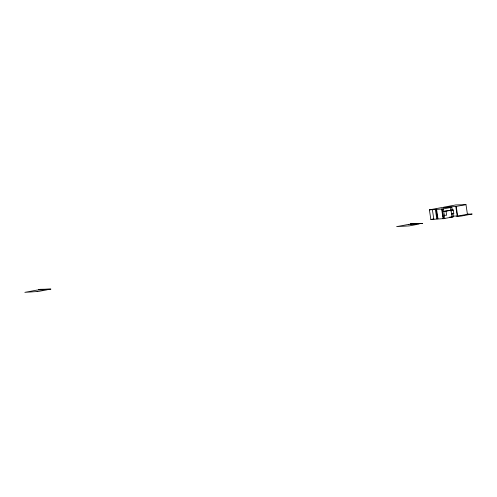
<?xml version="1.0" encoding="UTF-8"?>
<svg xmlns="http://www.w3.org/2000/svg" width="497" height="497" viewBox="0 0 497 497"><rect width="100%" height="100%" fill="white"/><g stroke="black" fill="none" stroke-linecap="round" stroke-linejoin="round"><path stroke-width="0.75" d="M429.408 209.852L442.113 209.032L443.548 218.643L430.843 219.463L429.408 209.852L441.628 207.572L451.86 207.292L452.301 210.25M445.368 207.498L445.828 207.411M442.113 209.032L441.653 209.119L443.088 218.73L453.295 216.903L452.742 213.207M455.78 206.485L456.246 206.398L457.675 216.089L457.221 216.096L455.78 206.485L465.987 204.658L467.428 214.275L466.509 214.288M451.86 207.292L442.113 209.107L443.548 218.723M453.252 209.982L443.759 211.368L453.252 209.982L453.836 213.89L451.549 213.94M37.095 291.609L37.555 291.522L24.85 292.342L37.07 290.062L47.302 289.782L37.555 291.596M430.843 219.463L433.719 218.928M452.382 216.922L449.729 217.052M465.987 204.658L455.755 204.944L443.541 207.218L456.246 206.398M444.343 215.282L446.629 215.232L446.045 211.324M452.804 216.108L457.681 216.015M450.586 207.529L452.028 217.139M450.816 209.616L451.034 211.095M443.38 208.87L444.821 218.487M436.54 209.144L437.975 218.755M436.08 209.231L437.515 218.842M435.335 209.243L436.77 218.86M432.402 209.79L433.844 219.401M40.17 289.322L38.362 289.664L50.918 289.111L40.17 289.322M411.957 223.613L410.149 223.948L422.705 223.395L411.957 223.613M408.857 224.352L396.637 226.626L409.342 225.887L419.089 224.066L408.857 224.352M468.242 214.12L456.83 216.245L460.738 216.17L472.15 214.039L468.242 214.12"/></g></svg>
